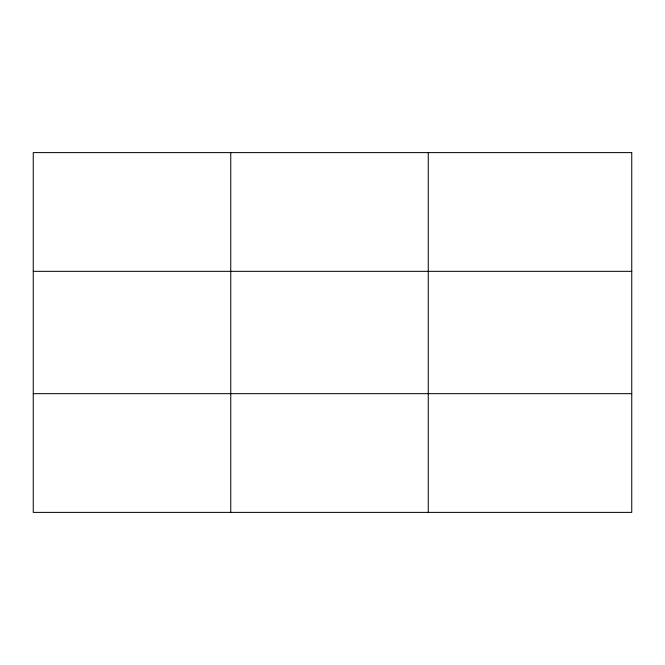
<?xml version="1.0" encoding="UTF-8"?>
<svg xmlns="http://www.w3.org/2000/svg" width="665" height="665" viewBox="0 0 665 665"><rect width="100%" height="100%" fill="white"/><g stroke="black" fill="none" stroke-linecap="round" stroke-linejoin="round"><path stroke-width="1" d="M230.755 512.391L230.755 152.609M428.26 512.391L428.26 152.609M33.25 271.337L631.75 271.337M33.25 393.663L631.75 393.663M631.75 152.609L631.75 512.391L33.25 512.391L33.25 152.609L631.75 152.609"/></g></svg>
